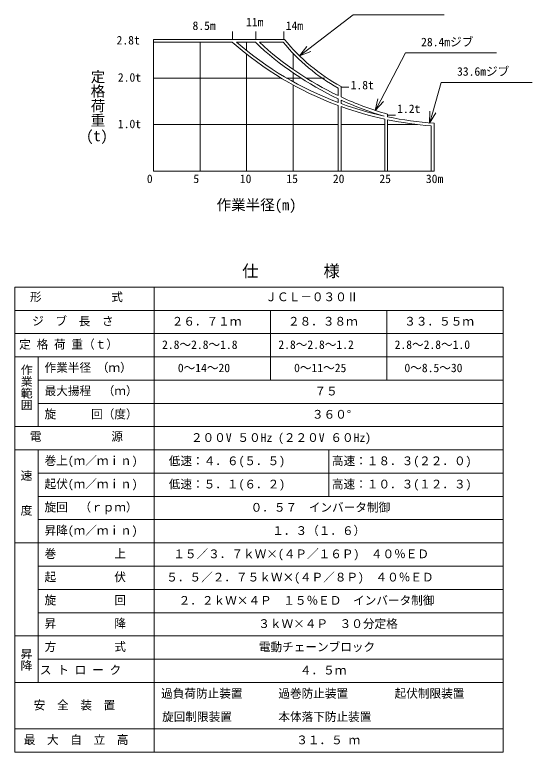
# Model space of a CAD drawing. Units: millimetres, scale not verified. Extents: x -27556 to 27590, y -36412 to 39687.
# Drawn here: x 885 to 27590, y -36412 to 1638 of the extents above; entities that cross this region are included whole.
import ezdxf
from ezdxf.enums import TextEntityAlignment as Align

# ---------------------------------------------------------------- set-up
doc = ezdxf.new("R2010")
doc.units = ezdxf.units.MM
doc.header["$LTSCALE"] = 100
doc.layers.add('0-3_05 寸法', color=7, linetype='Continuous', lineweight=18)
doc.styles.add('@ＭＳ ゴシック', font='')
doc.styles.add('ＭＳ ゴシック', font='')
doc.styles.get('@ＭＳ ゴシック').set_extended_font_data('@MS Gothic')
doc.styles.get('ＭＳ ゴシック').set_extended_font_data('MS Gothic')

msp = doc.modelspace()

# ---------------------------------------------------------------- linework, layer by layer
at = {"layer": '0-3_05 寸法'}
for p, q in [((12128.6, 774.9), (12128.6, 374.9)), ((13328.6, 774.9), (13328.6, 374.9)), ((14768.6, 774.9), (14768.6, 374.9)), ((8048.6, 366.9), (14802.8, 366.9)), ((8048.6, 366.9), (8048.6, -6425.1)), ((8048.6, 222.9), (12101.4, 222.9)), ((10448.6, 222.9), (10448.6, -6425.1)), ((12320.8, 222.9), (13299.8, 222.9)), ((12848.6, 222.9), (12848.6, -213.9)), ((13510.2, 222.9), (14734.5, 222.9)), ((15248.6, -355.3), (15248.6, -1182.3)), ((12848.6, -397.4), (12848.6, -6425.1)), ((15248.6, -1357.6), (15248.6, -1816.6)), ((8048.6, -1625.1), (14629.3, -1625.1)), ((14911.8, -1625.1), (15648.5, -1625.1)), ((15916.3, -1625.1), (16865.2, -1625.1)), ((15248.6, -1981), (15248.6, -6425.1)), ((17576.6, -2147.6), (17576.6, -2536.4)), ((17720.6, -2062.4), (17720.6, -2603.9)), ((17728.6, -2105.1), (18128.6, -2105.1)), ((17576.6, -2695.6), (17576.6, -2890.3)), ((17576.6, -3043.9), (17576.6, -6425.1)), ((17720.6, -2762.4), (17720.6, -2943.5)), ((17720.6, -3096.7), (17720.6, -6425.1)), ((19976.6, -3744.7), (19976.6, -6425.1)), ((20120.6, -3490.7), (20120.6, -3628.1)), ((20120.6, -3775.2), (20120.6, -6425.1)), ((20128.6, -3545.1), (20528.6, -3545.1)), ((8048.6, -4025.1), (17576.6, -4025.1)), ((17720.6, -4025.1), (19976.6, -4025.1)), ((20120.6, -4025.1), (21672.1, -4025.1)), ((22376.6, -6425.1), (22376.6, -4092.1)), ((22520.6, -6425.1), (22520.6, -3957.9)), ((8048.6, -6425.1), (22520.6, -6425.1)), ((884.6, -12412.2), (884.6, -36412.2)), ((884.6, -12412.2), (26084.6, -12412.2)), ((8084.6, -12412.2), (8084.6, -36412.2)), ((26084.6, -12412.2), (26084.6, -36412.2)), ((884.6, -13612.2), (26084.6, -13612.2)), ((884.6, -14812.2), (26084.6, -14812.2)), ((884.6, -16012.2), (26084.6, -16012.2)), ((2084.6, -16012.2), (2084.6, -19612.2)), ((2084.6, -17212.2), (26084.6, -17212.2)), ((2084.6, -18412.2), (26084.6, -18412.2)), ((884.6, -19612.2), (26084.6, -19612.2)), ((884.6, -20812.2), (26084.6, -20812.2)), ((2084.6, -20812.2), (2084.6, -32812.2)), ((17084.6, -20812.2), (17084.6, -23212.2)), ((2084.6, -22012.2), (26084.6, -22012.2)), ((2084.6, -23212.2), (26084.6, -23212.2)), ((2084.6, -24412.2), (26084.6, -24412.2)), ((884.6, -25612.2), (26084.6, -25612.2)), ((2084.6, -26812.2), (26084.6, -26812.2)), ((2084.6, -28012.2), (26084.6, -28012.2)), ((2084.6, -29212.2), (26084.6, -29212.2)), ((884.6, -30412.2), (26084.6, -30412.2)), ((2084.6, -31612.2), (26084.6, -31612.2)), ((884.6, -32812.2), (26084.6, -32812.2)), ((884.6, -35212.2), (26084.6, -35212.2)), ((884.6, -36412.2), (26084.6, -36412.2))]:
    msp.add_line(p, q, dxfattribs=at)
for points in [[(15584.1, -488.4), (16060.1, -123.1), (18355.4, 1638.4), (23047.3, 1638.4)], [(16157.9, -250.7), (15584.1, -488.4), (15962.2, 4.4)], [(19490, -3299.1), (19768.1, -2767.4), (21044.3, -326.9), (25736.2, -326.9)], [(22295.3, -3959.4), (22460, -3382.5), (22897.6, -1849.7), (27589.6, -1849.7)], [(19910.5, -2841.9), (19490, -3299.1), (19625.6, -2692.9)], [(22614.6, -3426.6), (22295.3, -3959.4), (22305.4, -3338.3)], [(14084.6, -13612.2), (14084.6, -14812.2), (14084.6, -17212.2)], [(20084.6, -13612.2), (20084.6, -14812.2), (20084.6, -17212.2)]]:
    msp.add_lwpolyline(points, dxfattribs=at)
for centre, radius, start, end in [((23685, 13415.3), 17556.2, 228.71529, 249.63879), ((23685, 13415.3), 17412.2, 229.25787, 249.46283), ((24491.9, 12030.7), 16269.2, 226.53361, 244.84576), ((24491.9, 12030.7), 16125.2, 227.07613, 244.60525), ((22390.5, 6513.2), 9908.8, 219.40708, 240.93329), ((22390.5, 6513.2), 9764.8, 219.00888, 241.42915), ((24491.9, 12030.7), 16125.2, 245.17032, 254.27102), ((23685, 13415.3), 17412.2, 249.968, 257.60981), ((24491.9, 12030.7), 16269.2, 245.40475, 253.78529), ((23685, 13415.3), 17556.2, 250.13926, 257.80532), ((23685, 13415.3), 17412.2, 258.18743, 266.16538), ((23685, 13415.3), 17556.2, 258.2857, 265.72575)]:
    msp.add_arc(centre, radius, start, end, dxfattribs=at)

# ---------------------------------------------------------------- texts
at = {"layer": '0-3_05 寸法', "style": 'ＭＳ ゴシック'}
for s, height, p in [('8.5m', 439.9, (10058.8, 721.5)), ('11m', 439.9, (12818.6, 907.6)), ('14m', 439.9, (14867.9, 721.5)), ('2.8t', 439.9, (6139.8, -25.8)), ('28.4mジブ', 439.9, (21854.3, -116.9)), ('33.6mジブ', 439.9, (23707.6, -1639.7)), ('2.0t', 439.9, (6205.5, -1945.8)), ('1.8t', 439.9, (18217.6, -2342.4)), ('1.2t', 439.9, (20618.2, -3564.5)), ('1.0t', 439.9, (6205.5, -4345.8)), ('(t)', 549.9, (4565.6, -5048.9)), ('0', 439.9, (7700.5, -7177)), ('5', 439.9, (10100.5, -7177)), ('10', 439.9, (12500.5, -7177)), ('15', 439.9, (14900.5, -7177)), ('20', 439.9, (17300.5, -7177)), ('25', 439.9, (19700.5, -7177)), ('30m', 439.9, (22100.5, -7177)), ('作業半径(m)', 549.9, (11302.2, -8610)), ('仕\u3000\u3000\u3000\u3000様', 615.8, (12620.4, -12073)), ('形\u3000\u3000\u3000\u3000\u3000\u3000式', 439.9, (1665.8, -13273)), ('ＪＣＬ－０３０Ⅱ', 439.9, (13818.5, -13273)), ('ジ\u3000ブ\u3000長\u3000さ', 439.9, (1784.6, -14520.8)), ('２６．７１ｍ', 439.9, (8983.6, -14534.1)), ('２８．３８ｍ', 439.9, (14983.6, -14534.1)), ('３３．５５ｍ', 439.9, (20983.6, -14534.1)), ('定 格 荷 重（ｔ）', 439.9, (1113.2, -15720.8)), ('2.8～2.8～1.8', 439.9, (8487.4, -15734.1)), ('2.8～2.8～1.2', 439.9, (14487.4, -15734.1)), ('2.8～2.8～1.0', 439.9, (20487.4, -15734.1)), ('作業半径 （ｍ）', 439.9, (2424.1, -16920.8)), ('0～14～20', 439.9, (9299.8, -16934.1)), ('0～11～25', 439.9, (15299.8, -16934.1)), ('0～8.5～30', 439.9, (20993.6, -16934.1)), ('最大揚程\u3000（ｍ）', 439.9, (2424.1, -18120.8)), ('７５', 439.9, (16351.2, -18134.1)), ('旋\u3000\u3000\u3000回（度）', 439.9, (2424.1, -19320.8)), ('３６０°', 439.9, (16220.5, -19334.1)), ('電\u3000\u3000\u3000\u3000\u3000\u3000源', 439.9, (1665.8, -20473)), ('２００V ５０Hz (２２０V ６０Hz)', 439.9, (9977.1, -20534.1)), ('巻上(ｍ／ｍｉｎ)', 439.9, (2424.1, -21720.8)), ('低速：４．６(５．５)', 439.9, (8835.3, -21734.1)), ('高速：１８．３(２２．０)', 439.9, (17253.5, -21734.1)), ('起伏(ｍ／ｍｉｎ)', 439.9, (2424.1, -22920.8)), ('低速：５．１(６．２)', 439.9, (8835.3, -22934.1)), ('高速：１０．３(１２．３)', 439.9, (17253.5, -22934.1)), ('旋回\u3000（ｒｐｍ）', 439.9, (2424.1, -24120.8)), ('０．５７\u3000インバータ制御', 439.9, (13058.1, -24134.1)), ('昇降(ｍ／ｍｉｎ)', 439.9, (2424.1, -25320.8)), ('１．３（１．６）', 439.9, (14173.5, -25334.1)), ('巻\u3000\u3000\u3000\u3000\u3000上', 439.9, (2424.1, -26520.8)), ('１５／３．７ｋＷ×(４Ｐ／１６Ｐ)\u3000４０％ＥＤ', 439.9, (9065.7, -26534.1)), ('起\u3000\u3000\u3000\u3000\u3000伏', 439.9, (2424.1, -27720.8)), ('５．５／２．７５ｋＷ×(４Ｐ／８Ｐ)\u3000４０％ＥＤ', 439.9, (8702.4, -27734.1)), ('旋\u3000\u3000\u3000\u3000\u3000回', 439.9, (2424.1, -28920.8)), ('２．２ｋＷ×４Ｐ\u3000１５％ＥＤ\u3000インバータ制御', 439.9, (9343.3, -28934.1)), ('昇\u3000\u3000\u3000\u3000\u3000降', 439.9, (2424.1, -30120.8)), ('３ｋＷ×４Ｐ\u3000３０分定格', 439.9, (13452.2, -30134.1)), ('方\u3000\u3000\u3000\u3000\u3000式', 439.9, (2424.1, -31320.8)), ('電動チェーンブロック', 439.9, (13482.1, -31334.1)), ('ス ト ロ ー ク', 439.9, (2182.4, -32520.8)), ('４．５ｍ', 439.9, (15600.3, -32534.1)), ('過負荷防止装置', 439.9, (8437.8, -33734.1)), ('過巻防止装置', 439.9, (14487.4, -33734.1)), ('起伏制限装置', 439.9, (20487.4, -33734.1)), ('安\u3000全\u3000装\u3000置', 439.9, (1867.2, -34339)), ('旋回制限装置', 439.9, (8487.4, -34934.1)), ('本体落下防止装置', 439.9, (14487.4, -34934.1)), ('最\u3000大\u3000自\u3000立\u3000高', 439.9, (1349.9, -36120.8)), ('３１．５ ｍ', 439.9, (15413.5, -36134.1))]:
    msp.add_text(s, height=height, dxfattribs=at).set_placement(p, align=Align.BOTTOM_LEFT)
at = {"layer": '0-3_05 寸法', "style": '@ＭＳ ゴシック'}
for s, height, p in [('定格荷重', 549.9, (4729.7, -1175.5)), ('作業範囲', 439.9, (1137.3, -16381.2)), ('速\u3000\u3000度', 439.9, (1124.7, -21827.2)), ('昇降', 439.9, (1124.7, -31029.6))]:
    msp.add_text(s, height=height, rotation=270, dxfattribs=at).set_placement(p, align=Align.BOTTOM_LEFT)

doc.saveas('drawing.dxf')
